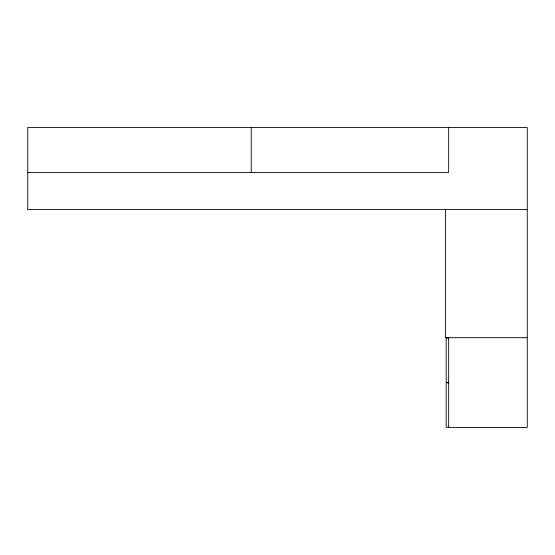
<?xml version="1.0" encoding="UTF-8"?>
<svg xmlns="http://www.w3.org/2000/svg" width="555" height="555" viewBox="0 0 555 555"><rect width="100%" height="100%" fill="white"/><g stroke="black" fill="none" stroke-linecap="round" stroke-linejoin="round"><path stroke-width="0.83" d="M27.75 172.411L448.676 172.411L448.676 127.511M527.25 209.589L27.75 209.589L27.75 127.511L527.25 127.511L527.25 427.489L448.676 427.489L448.676 337.69M446.151 337.412L448.676 337.412M527.25 337.69L445.589 337.69L445.589 209.589M448.676 337.974L446.151 337.974L446.151 382.312L448.676 382.312M448.676 382.874L446.151 382.874L446.151 427.211L448.676 427.211M251.262 127.511L251.262 172.411"/></g></svg>
